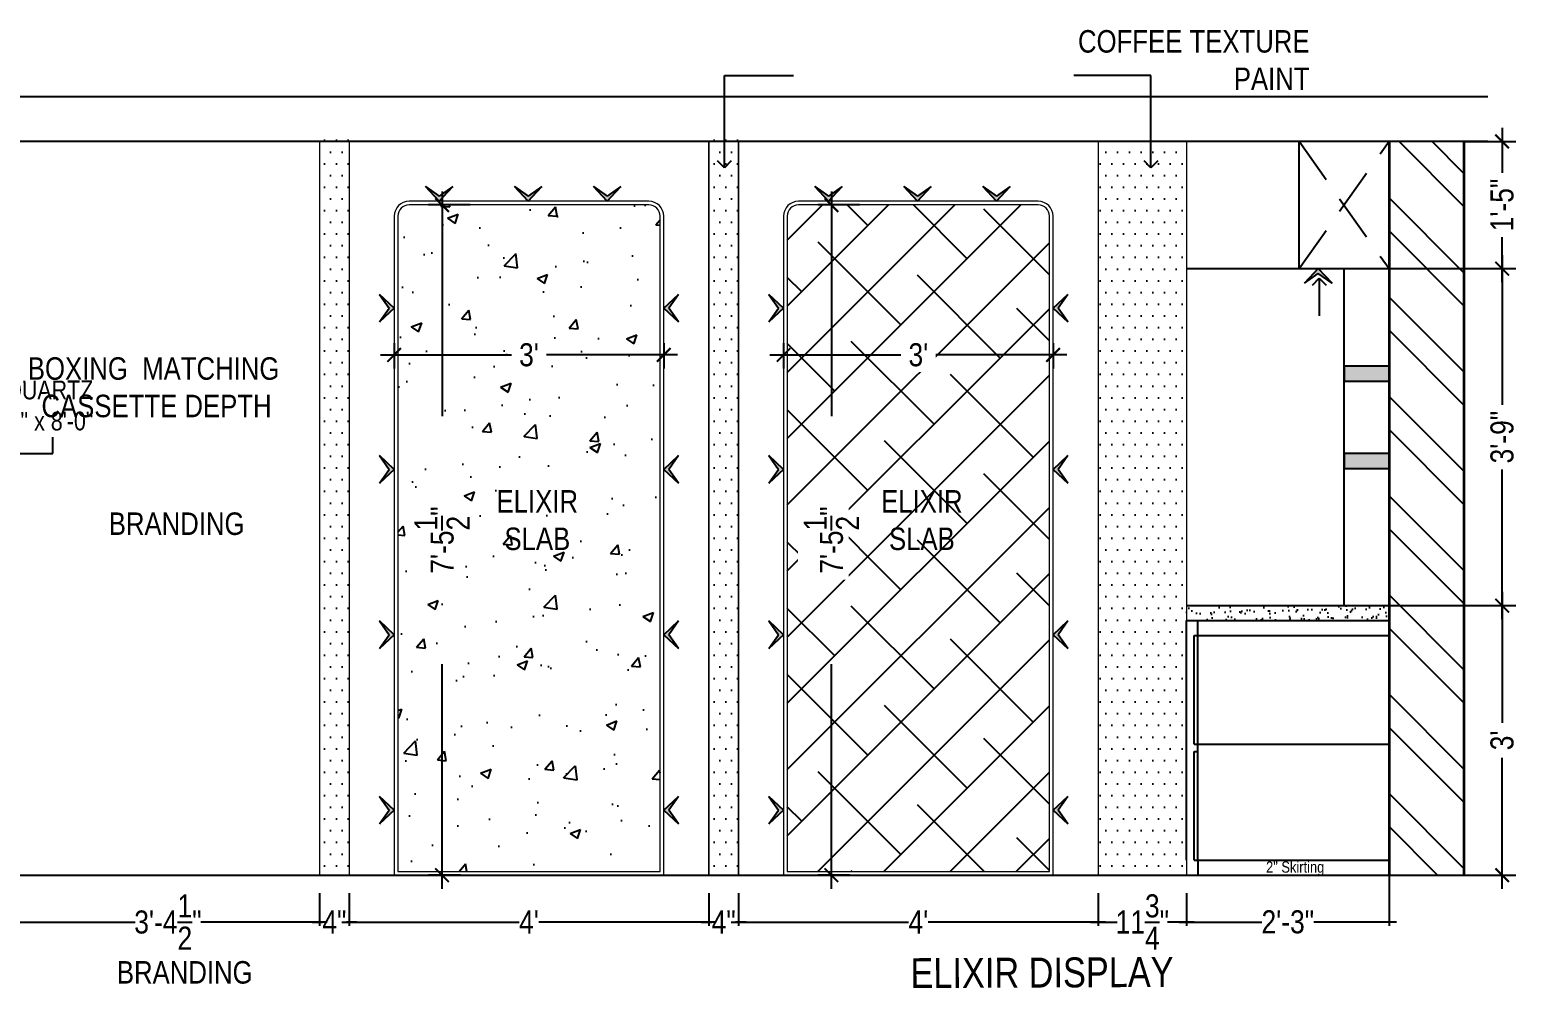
# Model space of a CAD drawing. Header units: inches. Extents: x -109431 to 29005, y -34715 to -1756.
# Drawn here: x -42825 to -42626.1, y -11942.6 to -11812.3 of the extents above; entities that cross this region are included whole.
import ezdxf

# ---------------------------------------------------------------- set-up
doc = ezdxf.new("R2010")
doc.units = ezdxf.units.IN
doc.header["$LTSCALE"] = 0.05
doc.header["$MEASUREMENT"] = 0
doc.header["$PDMODE"] = 3
doc.header["$PDSIZE"] = -4
for name, pattern in [('A2-XREF-115_FURN$0$HIDDEN', [0.375, 0.25, -0.125]), ('ACAD_ISO03W100', [30, 12, -18]), ('DASHED2', [0.375, 0.25, -0.125])]:
    doc.linetypes.add(name, pattern=pattern)
doc.layers.get('Defpoints').update_dxf_attribs({"linetype": 'DASHED2'})
for name, color, linetype in [('Civil Dimension - Text', 7, 'Continuous'), ('Eleavtion', 11, 'Continuous'), ('Flooring Hatch', 251, 'Continuous'), ('Flooring Layout', 7, 'Continuous'), ('text', 4, 'Continuous')]:
    doc.layers.add(name, color=color, linetype=linetype)
doc.layers.add('FURNITURE', color=1, linetype='Continuous', lineweight=18)
doc.layers.add('hatch', color=7, linetype='Continuous', lineweight=25)
doc.styles.add('4MMOF3-8', font='ARIALN.TTF', dxfattribs={"height": 5.12})
doc.styles.add('9-128OF1-4', font='ARIALN.TTF', dxfattribs={"height": 3.0792})
doc.dimstyles.new('DIM 1-4', dxfattribs={"dimtxt": 3.0792, "dimasz": 1.82, "dimexe": 1.82, "dimexo": 0, "dimgap": 0.09, "dimtad": 0, "dimzin": 0, "dimdsep": 46, "dimlunit": 4, "dimtxsty": '9-128OF1-4', "dimblk": 'ARCHTICK', "dimcen": 1.8125, "dimdle": 1.82, "dimclrd": 8, "dimclre": 8, "dimadec": 0, "dimazin": 0, "dimtfac": 1, "dimtofl": 0, "dimtmove": 0, "dimatfit": 3, "dimldrblk": 'OPEN90', "dimfxl": 1, "dimtolj": 1, "dimtzin": 0, "dimlwd": -1, "dimarcsym": 0})
pattern_1 = [(0, (2007.0237, 54.2387), (0.78125, 1.5625), [0, -1.5625])]

# ---------------------------------------------------------------- blocks, each defined once
blk = doc.blocks.new('adwawd')
at = {"layer": 'Flooring Hatch', "ltscale": 50, "true_color": 0xcd6928}
h = blk.add_hatch(color=32, dxfattribs=at)
h.dxf.hatch_style = 1
h.paths.add_polyline_path([(-77941.34, -7094.04), (-77946.01, -7099.05), (-77941.34, -7095.73), (-77936.68, -7099.05)])
at = {"layer": 'Civil Dimension - Text', "color": 2, "ltscale": 50}
for p, q in [((-77941.34, -7094.04), (-77946.01, -7099.05)), ((-77946.01, -7099.05), (-77941.34, -7095.73)), ((-77941.34, -7094.04), (-77936.68, -7099.05)), ((-77936.68, -7099.05), (-77941.34, -7095.73))]:
    blk.add_line(p, q, dxfattribs=at)
blk = doc.blocks.new('_ArchTick')
at = {"color": 0, "const_width": 0.15}
blk.add_lwpolyline([(-0.5, -0.5), (0.5, 0.5)], dxfattribs=at)
blk = doc.blocks.new('_Open90')
at = {"color": 0, "linetype": 'ByBlock', "lineweight": -2}
for p, q in [((0, 0), (-1, 0)), ((-0.5, 0.5), (0, 0)), ((0, 0), (-0.5, -0.5))]:
    blk.add_line(p, q, dxfattribs=at)
blk = doc.blocks.new('*D531')
at = {"layer": 'Defpoints', "color": 0, "ltscale": 50, "transparency": 16777216}
for p in [(-42766.18, -11835.65), (-42769.92, -11925.15), (-42767.44, -11925.15)]:
    blk.add_point(p, dxfattribs=at)
at = {"layer": 'Flooring Layout', "color": 8, "linetype": 'ACAD_ISO03W100', "ltscale": 50, "transparency": 16777216}
for p, q in [((-42769.92, -11833.83), (-42769.92, -11876.03)), ((-42769.92, -11926.97), (-42769.92, -11884.76))]:
    blk.add_line(p, q, dxfattribs=at)
at = {"layer": 'Flooring Layout', "color": 8, "linetype": 'ACAD_ISO03W100', "lineweight": -2, "ltscale": 50, "transparency": 16777216}
for p, q in [((-42766.18, -11835.65), (-42771.74, -11835.65)), ((-42767.44, -11925.15), (-42771.74, -11925.15))]:
    blk.add_line(p, q, dxfattribs=at)
at = {"layer": 'Flooring Layout', "color": 8, "ltscale": 50, "transparency": 16777216, "xscale": 1.82, "yscale": 1.82, "zscale": 1.82}
for p, rotation in [((-42769.92, -11835.65), 90), ((-42769.92, -11925.15), 270)]:
    blk.add_blockref('_ArchTick', p, dxfattribs=dict(at, rotation=rotation))
at = {"layer": 'Flooring Layout', "color": 0, "ltscale": 50, "transparency": 16777216, "insert": (-42769.92, -11880.4), "char_height": 3.0792, "attachment_point": 5, "rotation": 90, "style": '9-128OF1-4', "bg_fill": 3, "box_fill_scale": 1.25, "bg_fill_color": 256, "bg_fill_true_color": 13158600, "bg_fill_transparency": 0}
blk.add_mtext('\\A1;7\'-5{\\H1x;\\S1/2;}"', dxfattribs=at)
blk = doc.blocks.new('*D532')
at = {"layer": 'Defpoints', "color": 0, "ltscale": 50, "transparency": 16777216}
for p in [(-42776.31, -11854.08), (-42740.31, -11854.08), (-42740.31, -11855.67)]:
    blk.add_point(p, dxfattribs=at)
at = {"layer": 'Flooring Layout', "color": 8, "linetype": 'ACAD_ISO03W100', "lineweight": -2, "ltscale": 50, "transparency": 16777216}
for p, q in [((-42776.31, -11854.08), (-42776.31, -11857.49)), ((-42740.31, -11854.08), (-42740.31, -11857.49))]:
    blk.add_line(p, q, dxfattribs=at)
at = {"layer": 'Flooring Layout', "color": 8, "linetype": 'ACAD_ISO03W100', "ltscale": 50, "transparency": 16777216}
for p, q in [((-42778.13, -11855.67), (-42759.56, -11855.67)), ((-42738.49, -11855.67), (-42757.06, -11855.67))]:
    blk.add_line(p, q, dxfattribs=at)
at = {"layer": 'Flooring Layout', "color": 8, "ltscale": 50, "transparency": 16777216, "xscale": 1.82, "yscale": 1.82, "zscale": 1.82, "rotation": 180}
blk.add_blockref('_ArchTick', (-42776.31, -11855.67), dxfattribs=at)
at = {"layer": 'Flooring Layout', "color": 8, "ltscale": 50, "transparency": 16777216, "xscale": 1.82, "yscale": 1.82, "zscale": 1.82}
blk.add_blockref('_ArchTick', (-42740.31, -11855.67), dxfattribs=at)
at = {"layer": 'Flooring Layout', "color": 0, "ltscale": 50, "transparency": 16777216, "insert": (-42758.31, -11855.67), "char_height": 3.079, "attachment_point": 5, "style": '9-128OF1-4', "bg_fill": 3, "box_fill_scale": 1.25, "bg_fill_color": 256, "bg_fill_true_color": 13158600, "bg_fill_transparency": 0}
blk.add_mtext("\\A1;3'", dxfattribs=at)
blk = doc.blocks.new('*D533')
at = {"layer": 'Defpoints', "color": 0, "ltscale": 50, "transparency": 16777216}
for p in [(-42714.18, -11835.65), (-42717.92, -11925.15), (-42715.44, -11925.15)]:
    blk.add_point(p, dxfattribs=at)
at = {"layer": 'Flooring Layout', "color": 8, "linetype": 'ACAD_ISO03W100', "ltscale": 50, "transparency": 16777216}
for p, q in [((-42717.92, -11833.83), (-42717.92, -11876.03)), ((-42717.92, -11926.97), (-42717.92, -11884.76))]:
    blk.add_line(p, q, dxfattribs=at)
at = {"layer": 'Flooring Layout', "color": 8, "linetype": 'ACAD_ISO03W100', "lineweight": -2, "ltscale": 50, "transparency": 16777216}
for p, q in [((-42714.18, -11835.65), (-42719.74, -11835.65)), ((-42715.44, -11925.15), (-42719.74, -11925.15))]:
    blk.add_line(p, q, dxfattribs=at)
at = {"layer": 'Flooring Layout', "color": 8, "ltscale": 50, "transparency": 16777216, "xscale": 1.82, "yscale": 1.82, "zscale": 1.82}
for p, rotation in [((-42717.92, -11835.65), 90), ((-42717.92, -11925.15), 270)]:
    blk.add_blockref('_ArchTick', p, dxfattribs=dict(at, rotation=rotation))
at = {"layer": 'Flooring Layout', "color": 0, "ltscale": 50, "transparency": 16777216, "insert": (-42717.92, -11880.4), "char_height": 3.0792, "attachment_point": 5, "rotation": 90, "style": '9-128OF1-4', "bg_fill": 3, "box_fill_scale": 1.25, "bg_fill_color": 256, "bg_fill_true_color": 13158600, "bg_fill_transparency": 0}
blk.add_mtext('\\A1;7\'-5{\\H1x;\\S1/2;}"', dxfattribs=at)
blk = doc.blocks.new('*D534')
at = {"layer": 'Defpoints', "color": 0, "ltscale": 50, "transparency": 16777216}
for p in [(-42724.31, -11854.08), (-42688.31, -11854.08), (-42688.31, -11855.67)]:
    blk.add_point(p, dxfattribs=at)
at = {"layer": 'Flooring Layout', "color": 8, "linetype": 'ACAD_ISO03W100', "lineweight": -2, "ltscale": 50, "transparency": 16777216}
for p, q in [((-42724.31, -11854.08), (-42724.31, -11857.49)), ((-42688.31, -11854.08), (-42688.31, -11857.49))]:
    blk.add_line(p, q, dxfattribs=at)
at = {"layer": 'Flooring Layout', "color": 8, "linetype": 'ACAD_ISO03W100', "ltscale": 50, "transparency": 16777216}
for p, q in [((-42726.13, -11855.67), (-42707.56, -11855.67)), ((-42686.49, -11855.67), (-42705.06, -11855.67))]:
    blk.add_line(p, q, dxfattribs=at)
at = {"layer": 'Flooring Layout', "color": 8, "ltscale": 50, "transparency": 16777216, "xscale": 1.82, "yscale": 1.82, "zscale": 1.82, "rotation": 180}
blk.add_blockref('_ArchTick', (-42724.31, -11855.67), dxfattribs=at)
at = {"layer": 'Flooring Layout', "color": 8, "ltscale": 50, "transparency": 16777216, "xscale": 1.82, "yscale": 1.82, "zscale": 1.82}
blk.add_blockref('_ArchTick', (-42688.31, -11855.67), dxfattribs=at)
at = {"layer": 'Flooring Layout', "color": 0, "ltscale": 50, "transparency": 16777216, "insert": (-42706.31, -11855.67), "char_height": 3.079, "attachment_point": 5, "style": '9-128OF1-4', "bg_fill": 3, "box_fill_scale": 1.25, "bg_fill_color": 256, "bg_fill_true_color": 13158600, "bg_fill_transparency": 0}
blk.add_mtext("\\A1;3'", dxfattribs=at)
blk = doc.blocks.new('*D535')
at = {"layer": 'Defpoints', "color": 0, "ltscale": 50, "transparency": 16777216}
for p in [(-42782.31, -11927.57), (-42734.31, -11927.57), (-42734.31, -11931.4)]:
    blk.add_point(p, dxfattribs=at)
at = {"layer": 'Flooring Layout', "color": 8, "linetype": 'Continuous', "lineweight": -2, "ltscale": 50, "transparency": 16777216}
for p, q in [((-42782.31, -11927.57), (-42782.31, -11931.9)), ((-42734.31, -11927.57), (-42734.31, -11931.9))]:
    blk.add_line(p, q, dxfattribs=at)
at = {"layer": 'Flooring Layout', "color": 8, "linetype": 'Continuous', "ltscale": 50, "transparency": 16777216}
for p, q in [((-42783.31, -11931.4), (-42759.61, -11931.4)), ((-42733.31, -11931.4), (-42757.01, -11931.4))]:
    blk.add_line(p, q, dxfattribs=at)
at = {"layer": 'Flooring Layout', "color": 8, "ltscale": 50, "transparency": 16777216, "xscale": 0.25, "yscale": 0.25, "zscale": 0.25, "rotation": 180}
blk.add_blockref('_ArchTick', (-42782.31, -11931.4), dxfattribs=at)
at = {"layer": 'Flooring Layout', "color": 8, "ltscale": 50, "transparency": 16777216, "xscale": 0.25, "yscale": 0.25, "zscale": 0.25}
blk.add_blockref('_ArchTick', (-42734.31, -11931.4), dxfattribs=at)
at = {"layer": 'Flooring Layout', "color": 0, "ltscale": 50, "transparency": 16777216, "insert": (-42758.31, -11931.4), "char_height": 3.079, "attachment_point": 5, "style": '9-128OF1-4'}
blk.add_mtext("\\A1;4'", dxfattribs=at)
blk = doc.blocks.new('*D536')
at = {"layer": 'Defpoints', "color": 0, "ltscale": 50, "transparency": 16777216}
for p in [(-42734.31, -11927.57), (-42730.31, -11927.57), (-42730.31, -11931.4)]:
    blk.add_point(p, dxfattribs=at)
at = {"layer": 'Flooring Layout', "color": 8, "linetype": 'ACAD_ISO03W100', "lineweight": -2, "ltscale": 50, "transparency": 16777216}
for p, q in [((-42734.31, -11927.57), (-42734.31, -11931.9)), ((-42730.31, -11927.57), (-42730.31, -11931.9))]:
    blk.add_line(p, q, dxfattribs=at)
at = {"layer": 'Flooring Layout', "color": 8, "linetype": 'ACAD_ISO03W100', "ltscale": 50, "transparency": 16777216}
for p, q in [((-42735.31, -11931.4), (-42733.91, -11931.4)), ((-42729.31, -11931.4), (-42730.72, -11931.4))]:
    blk.add_line(p, q, dxfattribs=at)
at = {"layer": 'Flooring Layout', "color": 8, "ltscale": 50, "transparency": 16777216, "xscale": 0.25, "yscale": 0.25, "zscale": 0.25, "rotation": 180}
blk.add_blockref('_ArchTick', (-42734.31, -11931.4), dxfattribs=at)
at = {"layer": 'Flooring Layout', "color": 8, "ltscale": 50, "transparency": 16777216, "xscale": 0.25, "yscale": 0.25, "zscale": 0.25}
blk.add_blockref('_ArchTick', (-42730.31, -11931.4), dxfattribs=at)
at = {"layer": 'Flooring Layout', "color": 0, "ltscale": 50, "transparency": 16777216, "insert": (-42732.31, -11931.4), "char_height": 3.079, "attachment_point": 5, "style": '9-128OF1-4'}
blk.add_mtext('\\A1;4"', dxfattribs=at)
blk = doc.blocks.new('*D537')
at = {"layer": 'Defpoints', "color": 0, "ltscale": 50, "transparency": 16777216}
for p in [(-42730.31, -11927.57), (-42682.31, -11927.57), (-42682.31, -11931.4)]:
    blk.add_point(p, dxfattribs=at)
at = {"layer": 'Flooring Layout', "color": 8, "linetype": 'ACAD_ISO03W100', "lineweight": -2, "ltscale": 50, "transparency": 16777216}
for p, q in [((-42730.31, -11927.57), (-42730.31, -11931.9)), ((-42682.31, -11927.57), (-42682.31, -11931.9))]:
    blk.add_line(p, q, dxfattribs=at)
at = {"layer": 'Flooring Layout', "color": 8, "linetype": 'ACAD_ISO03W100', "ltscale": 50, "transparency": 16777216}
for p, q in [((-42731.31, -11931.4), (-42707.61, -11931.4)), ((-42681.31, -11931.4), (-42705.01, -11931.4))]:
    blk.add_line(p, q, dxfattribs=at)
at = {"layer": 'Flooring Layout', "color": 8, "ltscale": 50, "transparency": 16777216, "xscale": 0.25, "yscale": 0.25, "zscale": 0.25, "rotation": 180}
blk.add_blockref('_ArchTick', (-42730.31, -11931.4), dxfattribs=at)
at = {"layer": 'Flooring Layout', "color": 8, "ltscale": 50, "transparency": 16777216, "xscale": 0.25, "yscale": 0.25, "zscale": 0.25}
blk.add_blockref('_ArchTick', (-42682.31, -11931.4), dxfattribs=at)
at = {"layer": 'Flooring Layout', "color": 0, "ltscale": 50, "transparency": 16777216, "insert": (-42706.31, -11931.4), "char_height": 3.079, "attachment_point": 5, "style": '9-128OF1-4'}
blk.add_mtext("\\A1;4'", dxfattribs=at)
blk = doc.blocks.new('*D538')
at = {"layer": 'Defpoints', "color": 0, "ltscale": 50, "transparency": 16777216}
for p in [(-42682.31, -11927.57), (-42670.49, -11927.57), (-42670.49, -11931.4)]:
    blk.add_point(p, dxfattribs=at)
at = {"layer": 'Flooring Layout', "color": 8, "linetype": 'ACAD_ISO03W100', "lineweight": -2, "ltscale": 50, "transparency": 16777216}
for p, q in [((-42682.31, -11927.57), (-42682.31, -11931.9)), ((-42670.49, -11927.57), (-42670.49, -11931.9))]:
    blk.add_line(p, q, dxfattribs=at)
at = {"layer": 'Flooring Layout', "color": 8, "linetype": 'ACAD_ISO03W100', "ltscale": 50, "transparency": 16777216}
for p, q in [((-42683.31, -11931.4), (-42679.77, -11931.4)), ((-42669.49, -11931.4), (-42673.03, -11931.4))]:
    blk.add_line(p, q, dxfattribs=at)
at = {"layer": 'Flooring Layout', "color": 8, "ltscale": 50, "transparency": 16777216, "xscale": 0.25, "yscale": 0.25, "zscale": 0.25, "rotation": 180}
blk.add_blockref('_ArchTick', (-42682.31, -11931.4), dxfattribs=at)
at = {"layer": 'Flooring Layout', "color": 8, "ltscale": 50, "transparency": 16777216, "xscale": 0.25, "yscale": 0.25, "zscale": 0.25}
blk.add_blockref('_ArchTick', (-42670.49, -11931.4), dxfattribs=at)
at = {"layer": 'Flooring Layout', "color": 0, "ltscale": 50, "transparency": 16777216, "insert": (-42676.4, -11931.4), "char_height": 3.0792, "attachment_point": 5, "style": '9-128OF1-4'}
blk.add_mtext('\\A1;11{\\H1x;\\S3/4;}"', dxfattribs=at)
blk = doc.blocks.new('*D539')
at = {"layer": 'Defpoints', "color": 0, "ltscale": 50, "transparency": 16777216}
for p in [(-42826.78, -11927.57), (-42786.28, -11927.57), (-42826.78, -11931.4)]:
    blk.add_point(p, dxfattribs=at)
at = {"layer": 'Flooring Layout', "color": 8, "linetype": 'Continuous', "lineweight": -2, "ltscale": 50, "transparency": 16777216}
for p, q in [((-42826.78, -11927.57), (-42826.78, -11931.9)), ((-42786.28, -11927.57), (-42786.28, -11931.9))]:
    blk.add_line(p, q, dxfattribs=at)
at = {"layer": 'Flooring Layout', "color": 8, "linetype": 'Continuous', "ltscale": 50, "transparency": 16777216}
for p, q in [((-42827.78, -11931.4), (-42810.9, -11931.4)), ((-42785.28, -11931.4), (-42802.15, -11931.4))]:
    blk.add_line(p, q, dxfattribs=at)
at = {"layer": 'Flooring Layout', "color": 8, "ltscale": 50, "transparency": 16777216, "xscale": 0.25, "yscale": 0.25, "zscale": 0.25, "rotation": 180}
blk.add_blockref('_ArchTick', (-42826.78, -11931.4), dxfattribs=at)
at = {"layer": 'Flooring Layout', "color": 8, "ltscale": 50, "transparency": 16777216, "xscale": 0.25, "yscale": 0.25, "zscale": 0.25}
blk.add_blockref('_ArchTick', (-42786.28, -11931.4), dxfattribs=at)
at = {"layer": 'Flooring Layout', "color": 0, "ltscale": 50, "transparency": 16777216, "insert": (-42806.53, -11931.4), "char_height": 3.0792, "attachment_point": 5, "style": '9-128OF1-4'}
blk.add_mtext('\\A1;3\'-4{\\H1x;\\S1/2;}"', dxfattribs=at)
blk = doc.blocks.new('*D547')
at = {"layer": 'Defpoints', "color": 0, "ltscale": 50, "transparency": 16777216}
for p in [(-42643.45, -11889.15), (-42643.45, -11925.15), (-42628.35, -11925.15)]:
    blk.add_point(p, dxfattribs=at)
at = {"layer": 'Flooring Layout', "color": 8, "linetype": 'ACAD_ISO03W100', "ltscale": 50, "transparency": 16777216}
for p, q in [((-42628.35, -11887.33), (-42628.35, -11905.89)), ((-42628.35, -11926.97), (-42628.35, -11908.4))]:
    blk.add_line(p, q, dxfattribs=at)
at = {"layer": 'Flooring Layout', "color": 8, "linetype": 'ACAD_ISO03W100', "lineweight": -2, "ltscale": 50, "transparency": 16777216}
for p, q in [((-42643.45, -11889.15), (-42626.53, -11889.15)), ((-42643.45, -11925.15), (-42626.53, -11925.15))]:
    blk.add_line(p, q, dxfattribs=at)
at = {"layer": 'Flooring Layout', "color": 8, "ltscale": 50, "transparency": 16777216, "xscale": 1.82, "yscale": 1.82, "zscale": 1.82}
for p, rotation in [((-42628.35, -11889.15), 90), ((-42628.35, -11925.15), 270)]:
    blk.add_blockref('_ArchTick', p, dxfattribs=dict(at, rotation=rotation))
at = {"layer": 'Flooring Layout', "color": 0, "ltscale": 50, "transparency": 16777216, "insert": (-42628.35, -11907.15), "char_height": 3.079, "attachment_point": 5, "rotation": 90, "style": '9-128OF1-4', "bg_fill": 3, "box_fill_scale": 1.25, "bg_fill_color": 256, "bg_fill_true_color": 13158600, "bg_fill_transparency": 0}
blk.add_mtext("\\A1;3'", dxfattribs=at)
blk = doc.blocks.new('*D548')
at = {"layer": 'Defpoints', "color": 0, "ltscale": 50, "transparency": 16777216}
for p in [(-42645.12, -11844.15), (-42628.35, -11844.15), (-42643.45, -11889.15)]:
    blk.add_point(p, dxfattribs=at)
at = {"layer": 'Flooring Layout', "color": 8, "linetype": 'ACAD_ISO03W100', "ltscale": 50, "transparency": 16777216}
for p, q in [((-42628.35, -11842.33), (-42628.35, -11863.2)), ((-42628.35, -11890.97), (-42628.35, -11870.1))]:
    blk.add_line(p, q, dxfattribs=at)
at = {"layer": 'Flooring Layout', "color": 8, "linetype": 'ACAD_ISO03W100', "lineweight": -2, "ltscale": 50, "transparency": 16777216}
for p, q in [((-42645.12, -11844.15), (-42626.53, -11844.15)), ((-42643.45, -11889.15), (-42626.53, -11889.15))]:
    blk.add_line(p, q, dxfattribs=at)
at = {"layer": 'Flooring Layout', "color": 8, "ltscale": 50, "transparency": 16777216, "xscale": 1.82, "yscale": 1.82, "zscale": 1.82}
for p, rotation in [((-42628.35, -11844.15), 90), ((-42628.35, -11889.15), 270)]:
    blk.add_blockref('_ArchTick', p, dxfattribs=dict(at, rotation=rotation))
at = {"layer": 'Flooring Layout', "color": 0, "ltscale": 50, "transparency": 16777216, "insert": (-42628.35, -11866.65), "char_height": 3.079, "attachment_point": 5, "rotation": 90, "style": '9-128OF1-4', "bg_fill": 3, "box_fill_scale": 1.25, "bg_fill_color": 256, "bg_fill_true_color": 13158600, "bg_fill_transparency": 0}
blk.add_mtext('\\A1;3\'-9"', dxfattribs=at)
blk = doc.blocks.new('*D549')
at = {"layer": 'Defpoints', "color": 0, "ltscale": 50, "transparency": 16777216}
for p in [(-42633.45, -11827.15), (-42628.35, -11827.15), (-42645.12, -11844.15)]:
    blk.add_point(p, dxfattribs=at)
at = {"layer": 'Flooring Layout', "color": 8, "linetype": 'ACAD_ISO03W100', "ltscale": 50, "transparency": 16777216}
for p, q in [((-42628.35, -11825.33), (-42628.35, -11832.32)), ((-42628.35, -11845.97), (-42628.35, -11838.98))]:
    blk.add_line(p, q, dxfattribs=at)
at = {"layer": 'Flooring Layout', "color": 8, "linetype": 'ACAD_ISO03W100', "lineweight": -2, "ltscale": 50, "transparency": 16777216}
for p, q in [((-42633.45, -11827.15), (-42626.53, -11827.15)), ((-42645.12, -11844.15), (-42626.53, -11844.15))]:
    blk.add_line(p, q, dxfattribs=at)
at = {"layer": 'Flooring Layout', "color": 8, "ltscale": 50, "transparency": 16777216, "xscale": 1.82, "yscale": 1.82, "zscale": 1.82}
for p, rotation in [((-42628.35, -11827.15), 90), ((-42628.35, -11844.15), 270)]:
    blk.add_blockref('_ArchTick', p, dxfattribs=dict(at, rotation=rotation))
at = {"layer": 'Flooring Layout', "color": 0, "ltscale": 50, "transparency": 16777216, "insert": (-42628.35, -11835.65), "char_height": 3.079, "attachment_point": 5, "rotation": 90, "style": '9-128OF1-4', "bg_fill": 3, "box_fill_scale": 1.25, "bg_fill_color": 256, "bg_fill_true_color": 13158600, "bg_fill_transparency": 0}
blk.add_mtext('\\A1;1\'-5"', dxfattribs=at)
blk = doc.blocks.new('*D550')
at = {"layer": 'Defpoints', "color": 0, "ltscale": 50, "transparency": 16777216}
for p in [(-42643.45, -11925.15), (-42670.49, -11927.57), (-42643.45, -11931.4)]:
    blk.add_point(p, dxfattribs=at)
at = {"layer": 'Flooring Layout', "color": 8, "linetype": 'ACAD_ISO03W100', "lineweight": -2, "ltscale": 50, "transparency": 16777216}
for p, q in [((-42643.45, -11925.15), (-42643.45, -11931.9)), ((-42670.49, -11927.57), (-42670.49, -11931.9))]:
    blk.add_line(p, q, dxfattribs=at)
at = {"layer": 'Flooring Layout', "color": 8, "linetype": 'ACAD_ISO03W100', "ltscale": 50, "transparency": 16777216}
for p, q in [((-42671.49, -11931.4), (-42660.44, -11931.4)), ((-42642.45, -11931.4), (-42653.5, -11931.4))]:
    blk.add_line(p, q, dxfattribs=at)
at = {"layer": 'Flooring Layout', "color": 8, "ltscale": 50, "transparency": 16777216, "xscale": 0.25, "yscale": 0.25, "zscale": 0.25, "rotation": 180}
blk.add_blockref('_ArchTick', (-42670.49, -11931.4), dxfattribs=at)
at = {"layer": 'Flooring Layout', "color": 8, "ltscale": 50, "transparency": 16777216, "xscale": 0.25, "yscale": 0.25, "zscale": 0.25}
blk.add_blockref('_ArchTick', (-42643.45, -11931.4), dxfattribs=at)
at = {"layer": 'Flooring Layout', "color": 0, "ltscale": 50, "transparency": 16777216, "insert": (-42656.97, -11931.4), "char_height": 3.079, "attachment_point": 5, "style": '9-128OF1-4'}
blk.add_mtext('\\A1;2\'-3"', dxfattribs=at)
blk = doc.blocks.new('*D961')
at = {"layer": 'Defpoints', "color": 0, "ltscale": 50, "transparency": 16777216}
for p in [(-42786.28, -11927.57), (-42782.31, -11929.74), (-42782.31, -11931.4)]:
    blk.add_point(p, dxfattribs=at)
at = {"layer": 'Flooring Layout', "color": 8, "linetype": 'Continuous', "lineweight": -2, "ltscale": 50, "transparency": 16777216}
for p, q in [((-42786.28, -11927.57), (-42786.28, -11931.9)), ((-42782.31, -11929.74), (-42782.31, -11931.9))]:
    blk.add_line(p, q, dxfattribs=at)
at = {"layer": 'Flooring Layout', "color": 8, "linetype": 'Continuous', "ltscale": 50, "transparency": 16777216}
for p, q in [((-42787.28, -11931.4), (-42785.89, -11931.4)), ((-42781.31, -11931.4), (-42782.7, -11931.4))]:
    blk.add_line(p, q, dxfattribs=at)
at = {"layer": 'Flooring Layout', "color": 8, "ltscale": 50, "transparency": 16777216, "xscale": 0.25, "yscale": 0.25, "zscale": 0.25, "rotation": 180}
blk.add_blockref('_ArchTick', (-42786.28, -11931.4), dxfattribs=at)
at = {"layer": 'Flooring Layout', "color": 8, "ltscale": 50, "transparency": 16777216, "xscale": 0.25, "yscale": 0.25, "zscale": 0.25}
blk.add_blockref('_ArchTick', (-42782.31, -11931.4), dxfattribs=at)
at = {"layer": 'Flooring Layout', "color": 0, "ltscale": 50, "transparency": 16777216, "insert": (-42784.3, -11931.4), "char_height": 3.079, "attachment_point": 5, "style": '9-128OF1-4'}
blk.add_mtext('\\A1;4"', dxfattribs=at)

msp = doc.modelspace()

# ---------------------------------------------------------------- hatches: boundary and pattern name
at = {"layer": 'Flooring Layout', "ltscale": 50}
h = msp.add_hatch(dxfattribs=at)
h.set_pattern_fill('DOTS', color=256, scale=25)
h.set_pattern_definition([(0, (1955.0237, 54.2387), (0.78125, 1.5625), [0, -1.5625])])
h.paths.add_polyline_path([(-42782.31196, -11826.14599), (-42786.31196, -11826.14599), (-42786.31196, -11925.14599), (-42782.31196, -11925.14599)])
h = msp.add_hatch(dxfattribs=at)
h.set_pattern_fill('DOTS', color=256, scale=25)
h.set_pattern_definition(pattern_1)
h.paths.add_polyline_path([(-42730.31196, -11826.14599), (-42734.31196, -11826.14599), (-42734.31196, -11925.14599), (-42730.31196, -11925.14599)])
h = msp.add_hatch(dxfattribs=at)
h.set_pattern_fill('DOTS', color=256, scale=25)
h.set_pattern_definition(pattern_1)
h.paths.add_polyline_path([(-42670.48588, -11827.14599), (-42682.31196, -11827.14599), (-42682.31196, -11925.14599), (-42670.48588, -11925.14599)])
at = {"layer": 'Flooring Layout', "ltscale": 25}
h = msp.add_hatch(dxfattribs=at)
h.set_pattern_fill('AR-CONC', color=256, scale=2)
h.set_pattern_definition([(50, (2007.024, 54.239), (14.3452037, -1.2550427), [1.5, -16.5]), (355, (2007.024, 54.239), (-2.7750267, 15.0438427), [1.2, -13.2]), (100.451444, (2008.219, 54.134), (11.570177, 13.7888), [1.274804, -14.0228422]), (46.1842, (2007.024, 58.239), (21.3448266, -3.3103856), [2.25, -24.75]), (96.635635, (2008.802, 57.963), (18.693239, 19.482372), [1.912207, -21.034275]), (351.184164, (2007.024, 58.239), (18.693239, 19.482372), [1.8, -19.8]), (21, (2009.024, 57.239), (11.938141, -8.0523778), [1.5, -16.5]), (326, (2009.024, 57.239), (4.8663066, 14.503001), [1.2, -13.2]), (71.451445, (2010.019, 56.568), (16.8044475, 6.450623), [1.274804, -14.0228422]), (37.5, (2007.0237, 54.2387), (0.2431971, 6.6578771), [0, -13.04, 0, -13.4, 0, -13.25]), (7.5, (2007.024, 54.239), (5.2613907, 7.8882342), [0, -7.64, 0, -12.74, 0, -5.05]), (327.5, (2002.5637, 54.2387), (10.6764487, -0.45109743), [0, -5, 0, -15.6, 0, -20.7]), (317.5, (2000.564, 54.239), (11.6637234, 2.0020996), [0, -6.5, 0, -10.36, 0, -14.7])])
h.paths.add_polyline_path([(-42740.81239, -11837.14599, 0.414213562), (-42742.31239, -11835.64599), (-42774.31239, -11835.64599, 0.414213562), (-42775.81239, -11837.14599), (-42775.81239, -11924.64599), (-42740.81239, -11924.64599)])
h.paths.add_polyline_path([(-42763.66393, -11883.38195), (-42751.27717, -11883.38195), (-42751.27717, -11872.08318), (-42763.66393, -11872.08318)], flags=24)
at = {"layer": 'Flooring Layout', "ltscale": 50, "true_color": 0x636466}
h = msp.add_hatch(dxfattribs=at)
h.set_pattern_fill('ANSI38', color=251, scale=50)
h.set_pattern_definition([(45, (2007.024, 54.2387), (-4.4194174, 4.4194174), []), (135, (2007.024, 54.2387), (-13.25825215, 4.4194174), [15.625, -9.375])])
h.paths.add_polyline_path([(-42688.81239, -11837.14599, 0.414213562), (-42690.31239, -11835.64599), (-42722.31239, -11835.64599, 0.414213562), (-42723.81239, -11837.14599), (-42723.81239, -11924.64599), (-42688.81239, -11924.64599)])
h.paths.add_polyline_path([(-42712.30893, -11883.38195), (-42699.92216, -11883.38195), (-42699.92216, -11872.08318), (-42712.30893, -11872.08318)], flags=24)
at = {"layer": 'Flooring Layout', "ltscale": 50, "true_color": 0xe5e878}
h = msp.add_hatch(color=61, dxfattribs=at)
h.dxf.hatch_style = 1
h.paths.add_polyline_path([(-42649.45295, -11857.18511), (-42649.45295, -11859.18511), (-42643.45295, -11859.18511), (-42643.45295, -11857.18511)])
h = msp.add_hatch(color=61, dxfattribs=at)
h.dxf.hatch_style = 1
h.paths.add_polyline_path([(-42643.45295, -11870.84616), (-42643.45295, -11868.84616), (-42649.45295, -11868.84616), (-42649.45295, -11870.84616)])
at = {"layer": 'Flooring Layout', "ltscale": 50}
h = msp.add_hatch(dxfattribs=at)
h.set_pattern_fill('AR-SAND', color=256, angle=270)
h.set_pattern_definition([(307.5, (1852.3833, 54.2387), (1.92682377, 0.06299336), [0, -1.52, 0, -1.7, 0, -1.625]), (277.5, (1852.3833, 54.2387), (2.82214607, -1.7697767), [0, -0.82, 0, -1.37, 0, -0.525]), (237.5, (1852.3833, 55.4687), (0.005659054, -3.11414186), [0, -0.5, 0, -1.8, 0, -2.35]), (227.5, (1852.3833, 55.4687), (0.87767556, -3.0061266), [0, -0.25, 0, -1.18, 0, -1.35])])
h.paths.add_polyline_path([(-42643.45295, -11891.14599), (-42643.45295, -11889.14599), (-42670.48588, -11889.14599), (-42670.48588, -11891.14599)])
at = {"layer": 'hatch', "ltscale": 0.25}
h = msp.add_hatch(dxfattribs=at)
h.set_pattern_fill('ANSI32', color=8, scale=25, angle=270)
h.paths.add_polyline_path([(-42633.45295, -11827.14599), (-42643.45295, -11827.14599), (-42643.45295, -11925.14599), (-42633.45295, -11925.14599)])

# ---------------------------------------------------------------- linework, layer by layer
at = {"layer": 'Eleavtion', "ltscale": 50}
for p, q in [((-43254.58456, -11821.14599), (-42630.26643, -11821.14599)), ((-43254.58456, -11827.14599), (-42630.26643, -11827.14599))]:
    msp.add_line(p, q, dxfattribs=at)
at = {"layer": 'Flooring Layout', "linetype": 'A2-XREF-115_FURN$0$HIDDEN', "ltscale": 500}
for p, q in [((-42655.45295, -11827.14599), (-42643.45295, -11844.14599)), ((-42655.45295, -11844.14599), (-42643.45295, -11827.14599))]:
    msp.add_line(p, q, dxfattribs=at)
at = {"layer": 'Flooring Layout', "ltscale": 50}
for p, q in [((-42655.45295, -11844.14599), (-42655.45295, -11827.14599)), ((-42670.48588, -11844.14599), (-42643.45295, -11844.14599)), ((-42649.45295, -11889.14599), (-42649.45295, -11844.14599)), ((-42670.48588, -11889.14599), (-42643.45295, -11889.14599)), ((-42670.48588, -11891.14599), (-42643.45295, -11891.14599)), ((-42670.48588, -11923.14599), (-42670.48588, -11891.14599)), ((-42668.98588, -11923.14599), (-42668.98588, -11891.14599)), ((-42669.48588, -11907.64599), (-42669.48588, -11893.14599)), ((-42669.48588, -11893.14599), (-42668.98588, -11893.14599)), ((-42668.98588, -11893.14599), (-42643.45295, -11893.14599)), ((-42669.48588, -11907.64599), (-42668.98588, -11907.64599)), ((-42669.48588, -11923.14599), (-42669.48588, -11908.64599)), ((-42669.48588, -11908.64599), (-42668.98588, -11908.64599)), ((-42668.98588, -11907.64599), (-42643.45295, -11907.64599)), ((-42669.48588, -11923.14599), (-42643.45295, -11923.14599)), ((-42668.98588, -11923.14599), (-42668.98588, -11925.14599)), ((-42669.48588, -11925.14599), (-42643.45295, -11925.14599))]:
    msp.add_line(p, q, dxfattribs=at)
at = {"layer": 'Flooring Layout', "lineweight": 35, "ltscale": 50}
for p, q in [((-42643.45295, -11827.14599), (-42643.45295, -11925.14599)), ((-42633.45295, -11827.14599), (-42633.45295, -11925.14599))]:
    msp.add_line(p, q, dxfattribs=at)
at = {"layer": 'Flooring Layout', "ltscale": 50}
for points in [[(-42643.45295, -11857.18511), (-42649.45295, -11857.18511), (-42649.45295, -11859.18511), (-42643.45295, -11859.18511)], [(-42643.45295, -11868.84616), (-42649.45295, -11868.84616), (-42649.45295, -11870.84616), (-42643.45295, -11870.84616)]]:
    msp.add_lwpolyline(points, close=True, dxfattribs=at)
at = {"layer": 'FURNITURE', "ltscale": 50}
for p, q in [((-42786.27902, -11827.14599), (-42786.27902, -11925.14599)), ((-42782.31196, -11827.14599), (-42782.31196, -11925.14599)), ((-42734.31196, -11925.14599), (-42734.31196, -11827.14599)), ((-42734.31196, -11827.14599), (-42734.31196, -11925.14599)), ((-42730.31196, -11925.14599), (-42730.31196, -11827.14599)), ((-42730.31196, -11827.14599), (-42730.31196, -11925.14599)), ((-42682.31196, -11827.14599), (-42682.31196, -11925.14599)), ((-42670.48588, -11827.14599), (-42670.48588, -11925.14599))]:
    msp.add_line(p, q, dxfattribs=at)
for points in [[(-42776.31239, -11925.14599), (-42740.31239, -11925.14599), (-42740.31239, -11837.14599, 0.414213562), (-42742.31239, -11835.14599), (-42774.31239, -11835.14599, 0.414213562), (-42776.31239, -11837.14599)], [(-42775.81239, -11924.64599), (-42740.81239, -11924.64599), (-42740.81239, -11837.14599, 0.414213562), (-42742.31239, -11835.64599), (-42774.31239, -11835.64599, 0.414213562), (-42775.81239, -11837.14599)], [(-42724.31239, -11925.14599), (-42688.31239, -11925.14599), (-42688.31239, -11837.14599, 0.414213562), (-42690.31239, -11835.14599), (-42722.31239, -11835.14599, 0.414213562), (-42724.31239, -11837.14599)], [(-42723.81239, -11924.64599), (-42688.81239, -11924.64599), (-42688.81239, -11837.14599, 0.414213562), (-42690.31239, -11835.64599), (-42722.31239, -11835.64599, 0.414213562), (-42723.81239, -11837.14599)]]:
    msp.add_lwpolyline(points, format="xyb", close=True, dxfattribs=at)

# ---------------------------------------------------------------- block references
at = {"layer": 'Civil Dimension - Text', "yscale": 0.3918184986101589, "zscale": 0.3918184986101589}
for p, xscale, rotation in [((-12231.46055, -14614.72098), -0.3918184986101589, 180), ((-12219.575, -14614.72098), -0.3918184986101589, 180), ((-12209.01096, -14614.72098), -0.3918184986101589, 180), ((-12179.46055, -14614.72098), -0.3918184986101589, 180), ((-12167.575, -14614.72098), -0.3918184986101589, 180), ((-12157.01096, -14614.72098), -0.3918184986101589, 180), ((-39996.7374, -42388.27681), 0.3918184986101589, 270), ((-45519.88738, -42388.27681), -0.3918184986101589, 90), ((-39944.7374, -42388.27681), 0.3918184986101589, 270), ((-45467.88738, -42388.27681), -0.3918184986101589, 90), ((-39996.7374, -42409.80933), 0.3918184986101589, 270), ((-45519.88738, -42409.80933), -0.3918184986101589, 90), ((-39944.7374, -42409.80933), 0.3918184986101589, 270), ((-45467.88738, -42409.80933), -0.3918184986101589, 90), ((-39996.7374, -42431.88859), 0.3918184986101589, 270), ((-45519.88738, -42431.88859), -0.3918184986101589, 90), ((-39944.7374, -42431.88859), 0.3918184986101589, 270), ((-45467.88738, -42431.88859), -0.3918184986101589, 90), ((-39996.7374, -42455.32775), 0.3918184986101589, 270), ((-45519.88738, -42455.32775), -0.3918184986101589, 90), ((-39944.7374, -42455.32775), 0.3918184986101589, 270), ((-45467.88738, -42455.32775), -0.3918184986101589, 90)]:
    msp.add_blockref('adwawd', p, dxfattribs=dict(at, xscale=xscale, rotation=rotation))
at = {"layer": 'Civil Dimension - Text', "xscale": -0.3918184986101589, "yscale": 0.3918184986101589, "zscale": 0.3918184986101589}
msp.add_blockref('adwawd', (-73191.75695, -9064.57101), dxfattribs=at)

# ---------------------------------------------------------------- texts
at = {"layer": 'text', "ltscale": 50, "width": 105.1209635, "style": '4MMOF3-8'}
for s, insert, char_height, attachment_point in [('{\\C32;\\c2648525;COFFEE TEXTURE \\PPAINT}', (-42654.06556, -11816.29777), 3, 6), ('\\pi47.27672;{\\C32;\\c2648525;ELIXIR \\P\\pi48.3347;SLAB}', (-42809.91848, -11877.74894), 3, 4), ('\\pi47.27672;{\\C32;\\c2648525;ELIXIR \\P\\pi48.3347;SLAB}', (-42758.56347, -11877.74894), 3, 4), ('\\pi43.72419;{\\C32;\\c2648525;BRANDING}', (-42858.15244, -11878.23113), 3, 4), ('\\pi48.75728;{\\C32;\\c2648525;2" Skirting}', (-42708.62859, -11924.28624), 1.5, 4), ('\\pi43.72419;{\\C32;\\c2648525;BRANDING}', (-42857.07335, -11938.14374), 3, 4)]:
    msp.add_mtext(s, dxfattribs=dict(at, insert=insert, char_height=char_height, attachment_point=attachment_point))
at = {"layer": 'text', "color": 7, "ltscale": 50, "true_color": 0xffffff, "insert": (-42816.47988, -11862.41973), "char_height": 2.5, "width": 119.7881661, "attachment_point": 6, "rotation": 0.2712651, "style": '9-128OF1-4', "bg_fill": 2}
msp.add_mtext('{\\C30;\\c2254834;QUARTZ\\P4\'-2" x 8\'-0"}', dxfattribs=at)

# ---------------------------------------------------------------- dimensions: what is measured, and where the dimension line sits
at = {"layer": 'Flooring Layout', "ltscale": 50}
for base, p1, p2, picture, middle in [((-42826.7805, -11931.40157), (-42786.27902, -11927.57269), (-42826.7805, -11927.57269), '*D539', (-42806.52976, -11931.40157)), ((-42730.31196, -11931.40157), (-42734.31196, -11927.57269), (-42730.31196, -11927.57269), '*D536', (-42732.31196, -11931.40157)), ((-42670.48588, -11931.40157), (-42682.31196, -11927.57269), (-42670.48588, -11927.57269), '*D538', (-42676.39892, -11931.40157))]:
    dim = msp.add_linear_dim(base=base, p1=p1, p2=p2, dimstyle='DIM 1-4', override={"dimasz": 0.25, "dimexe": 0.5, "dimdle": 1, "dimtmove": 1, "dimfxl": 0.1875, "dimarcsym": 1}, dxfattribs=at)
    dim.commit()
    dim.dimension.update_dxf_attribs({"geometry": picture, "text_midpoint": middle})

# ---------------------------------------------------------------- leaders
for points in [[(-42732.21359, -11830.68075), (-42732.21359, -11818.35819), (-42722.98277, -11818.35819)], [(-42675.25012, -11830.68075), (-42675.25012, -11818.35819), (-42685.5525, -11818.35819)], [(-42652.77885, -11845.43746), (-42652.77885, -11850.45987)]]:
    msp.add_leader(points, dimstyle='DIM 1-4', override={"dimgap": 0.09, "dimtad": 0, "dimfxl": 0.1875, "dimtfill": 1, "dimarcsym": 1}, dxfattribs=at)

# ---------------------------------------------------------------- next in the draw order: texts
at = {"layer": 'text', "ltscale": 50, "insert": (-42861.22968, -11860.00917), "char_height": 3, "width": 105.1209635, "attachment_point": 4, "style": '4MMOF3-8'}
msp.add_mtext('\\pi35.98886;{\\C32;\\c2648525;BOXING  MATCHING\\P\\pi36.85653; CASSETTE DEPTH}', dxfattribs=at)

# ---------------------------------------------------------------- next in the draw order: dimensions: what is measured, and where the dimension line sits
at = {"layer": 'Flooring Layout', "ltscale": 50}
for base, p1, p2, picture, middle in [((-42769.92039, -11925.14599), (-42766.18397, -11835.64599), (-42767.44225, -11925.14599), '*D531', (-42769.92039, -11880.39599)), ((-42717.92039, -11925.14599), (-42714.18397, -11835.64599), (-42715.44225, -11925.14599), '*D533', (-42717.92039, -11880.39599)), ((-42628.35451, -11925.14599), (-42643.45295, -11889.14599), (-42643.45295, -11925.14599), '*D547', (-42628.35451, -11907.14599))]:
    dim = msp.add_linear_dim(base=base, p1=p1, p2=p2, angle=90, dimstyle='DIM 1-4', override={"dimfxl": 0.1875, "dimtfill": 1, "dimarcsym": 1}, dxfattribs=at)
    dim.commit()
    dim.dimension.update_dxf_attribs({"geometry": picture, "text_midpoint": middle})

# ---------------------------------------------------------------- next in the draw order: leaders
msp.add_leader([(-42836.49506, -11868.81697), (-42821.91131, -11868.81697), (-42821.91131, -11866.66229)], dimstyle='DIM 1-4', override={"dimgap": 0.09, "dimtad": 0, "dimfxl": 0.1875, "dimtfill": 1, "dimarcsym": 1}, dxfattribs=at)

# ---------------------------------------------------------------- next in the draw order: linework, layer by layer
msp.add_line((-43244.74924, -11925.14599), (-42633.45295, -11925.14599), dxfattribs=at)

# ---------------------------------------------------------------- next in the draw order: dimensions: what is measured, and where the dimension line sits
dim = msp.add_linear_dim(base=(-42628.35451, -11844.14599), p1=(-42643.45295, -11889.14599), p2=(-42645.11917, -11844.14599), angle=90, dimstyle='DIM 1-4', override={"dimtmove": 1, "dimfxl": 0.1875, "dimtfill": 1, "dimarcsym": 1}, dxfattribs=at)
dim.commit()
dim.dimension.update_dxf_attribs({"geometry": '*D548', "text_midpoint": (-42628.35451, -11866.64599)})
for base, p1, p2, override, picture, middle in [((-42740.31239, -11855.67037), (-42776.31239, -11854.07667), (-42740.31239, -11854.07667), {"dimfxl": 0.1875, "dimtfill": 1, "dimarcsym": 1}, '*D532', (-42758.31239, -11855.67037)), ((-42688.31239, -11855.67037), (-42724.31239, -11854.07667), (-42688.31239, -11854.07667), {"dimfxl": 0.1875, "dimtfill": 1, "dimarcsym": 1}, '*D534', (-42706.31239, -11855.67037)), ((-42734.31196, -11931.40157), (-42782.31196, -11927.57269), (-42734.31196, -11927.57269), {"dimasz": 0.25, "dimexe": 0.5, "dimdle": 1, "dimtmove": 1, "dimfxl": 0.1875, "dimarcsym": 1}, '*D535', (-42758.31196, -11931.40157)), ((-42682.31196, -11931.40157), (-42730.31196, -11927.57269), (-42682.31196, -11927.57269), {"dimasz": 0.25, "dimexe": 0.5, "dimdle": 1, "dimtmove": 1, "dimfxl": 0.1875, "dimarcsym": 1}, '*D537', (-42706.31196, -11931.40157))]:
    dim = msp.add_linear_dim(base=base, p1=p1, p2=p2, dimstyle='DIM 1-4', override=override, dxfattribs=at)
    dim.commit()
    dim.dimension.update_dxf_attribs({"geometry": picture, "text_midpoint": middle})

# ---------------------------------------------------------------- next in the draw order: texts
at = {"layer": 'text', "color": 7, "ltscale": 50, "true_color": 0xffffff, "insert": (-42672.22294, -11938.09691), "char_height": 4, "width": 119.7881661, "attachment_point": 6, "rotation": 0.2712651, "style": '9-128OF1-4', "bg_fill": 2}
msp.add_mtext('{\\C30;\\c2254834;ELIXIR DISPLAY}', dxfattribs=at)

# ---------------------------------------------------------------- next in the draw order: dimensions: what is measured, and where the dimension line sits
at = {"layer": 'Flooring Layout', "ltscale": 50}
dim = msp.add_linear_dim(base=(-42628.35451, -11827.14599), p1=(-42645.11917, -11844.14599), p2=(-42633.45295, -11827.14599), angle=90, dimstyle='DIM 1-4', override={"dimtmove": 1, "dimfxl": 0.1875, "dimtfill": 1, "dimarcsym": 1}, dxfattribs=at)
dim.commit()
dim.dimension.update_dxf_attribs({"geometry": '*D549', "text_midpoint": (-42628.35451, -11835.64599)})

# ---------------------------------------------------------------- next in the draw order: dimensions: what is measured, and where the dimension line sits
for base, p1, p2, picture, middle in [((-42643.45295, -11931.40157), (-42670.48588, -11927.57269), (-42643.45295, -11925.14599), '*D550', (-42656.96942, -11931.40157)), ((-42782.31196, -11931.40157), (-42786.27902, -11927.57269), (-42782.31196, -11929.73713), '*D961', (-42784.29549, -11931.40157))]:
    dim = msp.add_linear_dim(base=base, p1=p1, p2=p2, dimstyle='DIM 1-4', override={"dimasz": 0.25, "dimexe": 0.5, "dimdle": 1, "dimtmove": 1, "dimfxl": 0.1875, "dimarcsym": 1}, dxfattribs=at)
    dim.commit()
    dim.dimension.update_dxf_attribs({"geometry": picture, "text_midpoint": middle})

doc.saveas('drawing.dxf')
